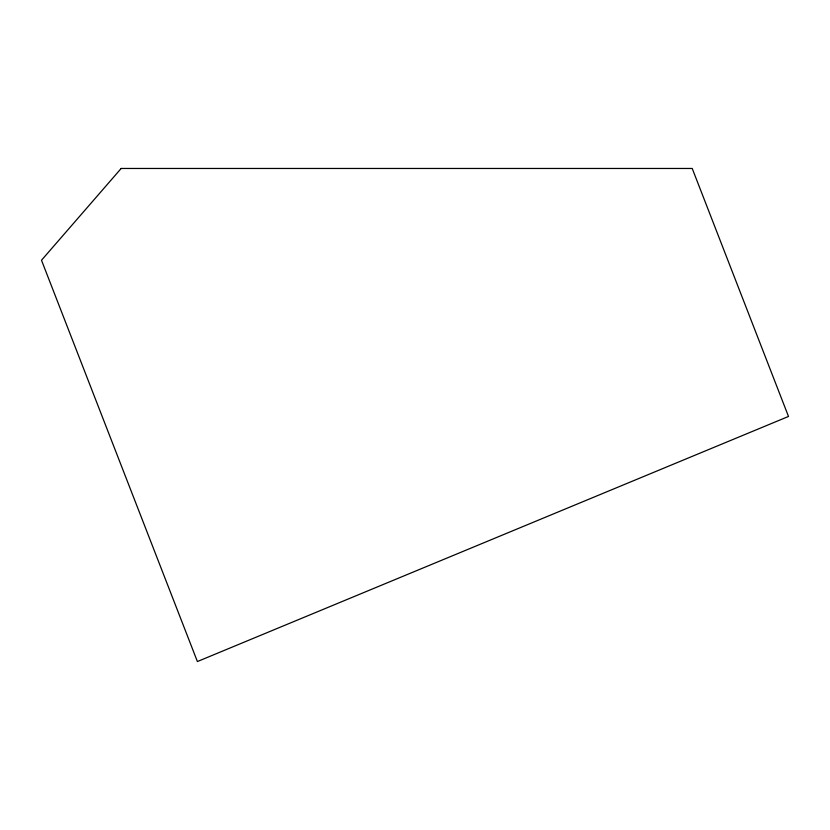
<?xml version="1.0" encoding="UTF-8"?>
<svg xmlns="http://www.w3.org/2000/svg" width="830" height="830" viewBox="0 0 830 830"><rect width="100%" height="100%" fill="white"/><g stroke="black" fill="none" stroke-linecap="round" stroke-linejoin="round"><path stroke-width="1.25" d="M121.17 168.459L41.5 260.247L197.395 661.541L788.5 416.452L692.22 168.459L121.17 168.459"/></g></svg>
